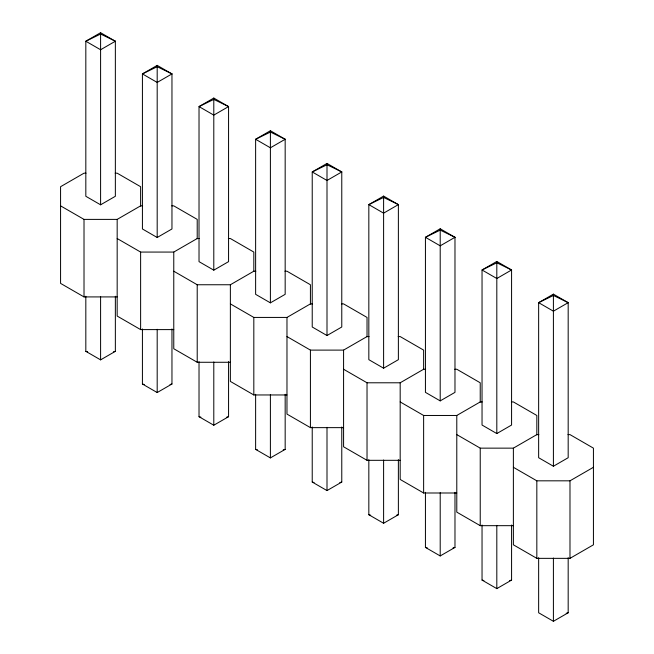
<?xml version="1.0" encoding="UTF-8"?>
<svg xmlns="http://www.w3.org/2000/svg" width="654" height="654" viewBox="0 0 654 654"><rect width="100%" height="100%" fill="white"/><g stroke="black" fill="none" stroke-linecap="round" stroke-linejoin="round"><path stroke-width="0.98" d="M100.593 32.7L85.821 41.227L85.821 196.282L100.593 204.808L115.357 196.282L115.357 41.227L100.593 32.7L100.593 204.808M157.189 65.375L142.425 73.91L142.425 228.965L157.189 237.492L171.961 228.965L171.961 73.91L157.189 65.375L157.189 237.492M213.793 98.059L199.02 106.586L199.02 261.641L213.793 270.167L228.565 261.641L228.565 106.586L213.793 98.059L213.793 270.167M270.396 130.735L255.624 139.269L255.624 294.325L270.396 302.851L285.169 294.325L285.169 139.269L270.396 130.735L270.396 302.851M60.569 205.855L84.014 219.392L117.172 219.392L140.618 205.855L142.621 205.855M327 163.418L312.228 171.945L312.228 327L327 335.527L341.772 327L341.772 171.945L327 163.418L327 335.527M117.172 238.53L140.618 252.068L173.768 252.068L197.214 238.53L199.225 238.53M383.604 196.094L368.831 204.62L368.831 359.675L383.604 368.21L398.376 359.675L398.376 204.62L383.604 196.094L383.604 368.21M173.768 271.214L197.214 284.752L230.371 284.752L253.817 271.214L255.828 271.214M85.821 296.254L85.821 351.337L100.593 359.863L115.357 351.337L115.357 296.254M440.207 228.777L425.435 237.304L425.435 392.359L440.207 400.886L454.98 392.359L454.98 237.304L440.207 228.777L440.207 400.886M230.371 303.889L253.817 317.427L286.975 317.427L310.421 303.889L312.432 303.889M142.425 328.929L142.425 384.021L157.189 392.547L171.961 384.021L171.961 328.929M496.811 261.453L482.039 269.979L482.039 425.035L496.811 433.569L511.575 425.035L511.575 269.979L496.811 261.453L496.811 433.569M286.975 336.573L310.421 350.111L343.579 350.111L367.025 336.573L369.036 336.573M199.02 361.613L199.02 416.696L213.793 425.223L228.565 416.696L228.565 361.613M553.407 294.137L538.643 302.663L538.643 457.718L553.407 466.245L568.179 457.718L568.179 302.663L553.407 294.137L553.407 466.245M343.579 369.248L367.025 382.786L400.183 382.786L423.629 369.248L425.64 369.248M255.624 394.288L255.624 449.38L270.396 457.906L285.169 449.38L285.169 394.288M400.183 401.932L423.629 415.47L456.786 415.47L480.232 401.932L482.235 401.932M312.228 426.972L312.228 482.055L327 490.582L341.772 482.055L341.772 426.972M456.786 434.608L480.232 448.145L513.382 448.145L536.828 434.608L538.839 434.608M368.831 459.648L368.831 514.731L383.604 523.265L398.376 514.731L398.376 459.648M513.382 467.291L536.828 480.821L569.986 480.821L593.431 467.291M425.435 492.331L425.435 547.414L440.207 555.941L454.98 547.414L454.98 492.331M482.039 525.007L482.039 580.09L496.811 588.625L511.575 580.09L511.575 525.007M513.382 448.145L513.382 544.815L536.828 558.352L569.986 558.352L593.431 544.815L593.431 448.145L569.986 434.608L567.983 434.608M538.643 557.69L538.643 612.773L553.407 621.3L568.179 612.773L568.179 557.69M113.404 351.844L115.357 351.337M170.007 384.519L171.961 384.021M226.611 417.195L228.565 416.696M283.215 449.878L285.169 449.38M339.81 482.554L341.772 482.055M396.414 515.238L398.376 514.731M453.018 547.913L454.98 547.414M509.621 580.597L511.575 580.09M566.225 613.272L568.179 612.773M86.017 173.179L84.014 173.179L60.569 186.709L60.569 283.386L84.014 296.916L117.172 296.916M115.161 173.179L117.172 173.179L140.618 186.709L140.618 206.092M171.765 205.855L173.768 205.855L197.214 219.392L197.214 238.775M228.36 238.53L230.371 238.53L253.817 252.068L253.817 271.451M284.964 271.214L286.975 271.214L310.421 284.752L310.421 304.135M341.568 303.889L343.579 303.889L367.025 317.427L367.025 336.81M117.172 219.392L117.172 316.062L140.618 329.6L173.768 329.6M398.172 336.573L400.183 336.573L423.629 350.111L423.629 369.494M173.768 252.068L173.768 348.737L197.214 362.275L230.371 362.275M454.775 369.248L456.786 369.248L480.232 382.786L480.232 402.169M230.371 284.752L230.371 381.421L253.817 394.959L286.975 394.959M511.379 401.932L513.382 401.932L536.828 415.47L536.828 434.845M286.975 317.427L286.975 414.096L310.421 427.634L343.579 427.634M343.579 350.111L343.579 446.78L367.025 460.318L400.183 460.318M400.183 382.786L400.183 479.456L423.629 492.993L456.786 492.993M456.786 415.47L456.786 512.139L480.232 525.669L513.382 525.669M85.821 351.337L87.677 351.811M142.425 384.021L144.281 384.487M199.02 416.696L200.884 417.17M255.624 449.38L257.488 449.846M312.228 482.055L314.084 482.521M368.831 514.731L370.687 515.205M425.435 547.414L427.291 547.88M482.039 580.09L483.895 580.564M569.986 480.821L569.986 558.352M553.407 558.05L553.407 621.3M536.828 480.821L536.828 558.352M496.811 525.375L496.811 588.625M480.232 448.145L480.232 525.669M440.207 492.699L440.207 555.941M423.629 415.47L423.629 492.993M383.604 460.015L383.604 523.265M367.025 382.786L367.025 460.318M327 427.34L327 490.582M310.421 350.111L310.421 427.634M270.396 394.656L270.396 457.906M253.817 317.427L253.817 394.959M213.793 361.981L213.793 425.223M197.214 284.752L197.214 362.275M157.189 329.297L157.189 392.547M140.618 252.068L140.618 329.6M100.593 296.622L100.593 359.863M84.014 219.392L84.014 296.916M115.357 41.227L100.593 49.753L85.821 41.227L100.618 34.033L115.357 41.227M171.961 73.91L157.189 82.437L142.425 73.91L157.222 66.708L171.961 73.91M228.565 106.586L213.793 115.112L199.02 106.586L213.825 99.392L228.565 106.586M285.169 139.269L270.396 147.796L255.624 139.269L270.429 132.067L285.169 139.269M341.772 171.945L327 180.471L312.228 171.945L327.033 164.751L341.772 171.945M398.376 204.62L383.604 213.155L368.831 204.62L383.628 197.426L398.376 204.62M454.98 237.304L440.207 245.83L425.435 237.304L440.232 230.11L454.98 237.304M511.575 269.979L496.811 278.506L482.039 269.979L496.836 262.785L511.575 269.979M568.179 302.663L553.407 311.19L538.643 302.663L553.439 295.461L568.179 302.663"/></g></svg>
